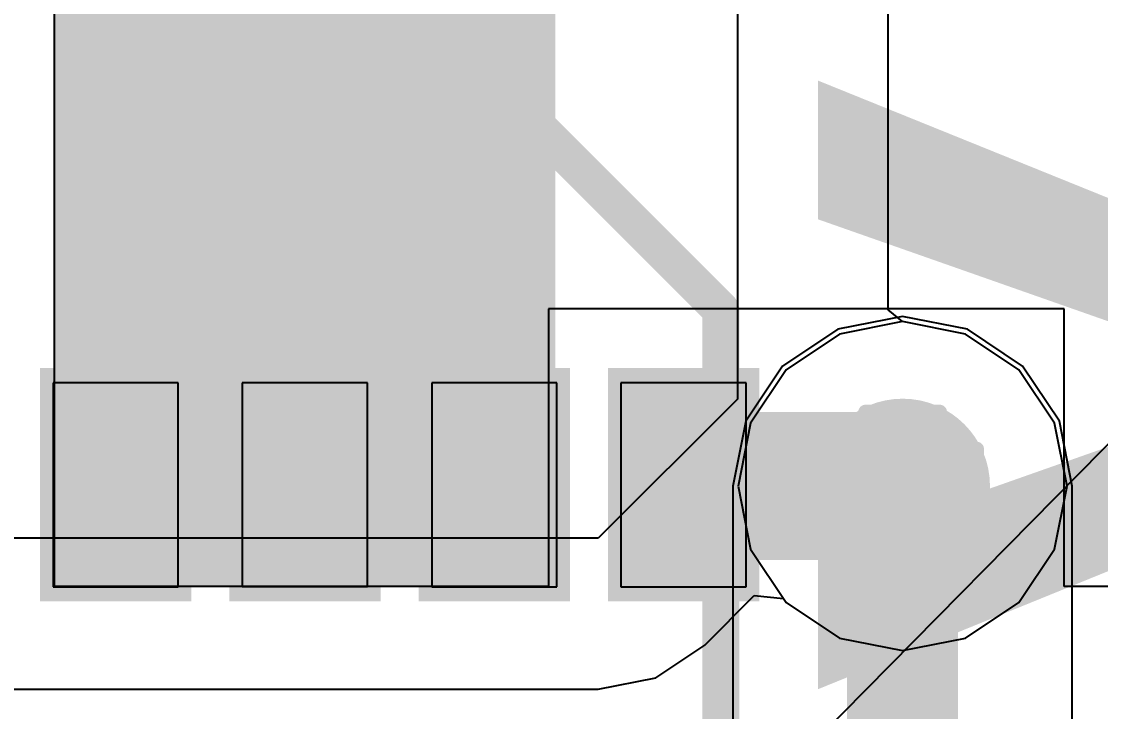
# Model space of a CAD drawing. Header units: inches. Extents: x 0 to 198, y 0 to 199.
# Drawn here: x 6.0616 to 6.2075, y 3.9561 to 4.0493 of the extents above; entities that cross this region are included whole.
import ezdxf

# ---------------------------------------------------------------- set-up
doc = ezdxf.new("R2010")
doc.units = ezdxf.units.IN
doc.header["$MEASUREMENT"] = 0
for name, color, linetype in [('Bottom Layer', 5, 'Continuous'), ('Bottom Overlay', 54, 'Continuous'), ('Bottom Paste', 16, 'Continuous'), ('Bottom Solder', 6, 'Continuous'), ('Drill Drawing', 1, 'Continuous'), ('Layer 1', 16, 'Continuous'), ('Layer 2', 76, 'Continuous'), ('Top Layer', 1, 'Continuous'), ('Top Overlay', 2, 'Continuous'), ('Via Holes', 16, 'Continuous')]:
    doc.layers.add(name, color=color, linetype=linetype)
doc.styles.add('Arial Black_Bold', font='', dxfattribs={"height": 0.2})
doc.styles.get('Arial Black_Bold').set_extended_font_data('Arial Black', bold=True)

# ---------------------------------------------------------------- blocks, each defined once
blk = doc.blocks.new('P____DI_3333_8_B_198')
at = {"layer": 'Bottom Layer'}
for points in [[(-0.0519693, 0.0301175), (-0.0519693, 0.0466525), (-0.0244103, 0.0466525), (-0.0244103, 0.0301175)], [(-0.0519693, 0.004527499999999997), (-0.0519693, 0.0210625), (-0.0244103, 0.0210625), (-0.0244103, 0.004527500000000003)], [(-0.0519693, -0.0210625), (-0.0519693, -0.004527500000000003), (-0.0244103, -0.004527499999999997), (-0.0244103, -0.0210625)], [(-0.0519693, -0.0466525), (-0.0519693, -0.0301175), (-0.0244103, -0.0301175), (-0.0244103, -0.0466525)]]:
    blk.add_hatch(color=5, dxfattribs=at).paths.add_polyline_path(points)
at = {"layer": 'Bottom Solder'}
for points in [[(-0.0539383, 0.0281485), (-0.0539383, 0.0486215), (-0.0224413, 0.0486215), (-0.0224413, 0.0281485)], [(-0.0539383, 0.002558499999999997), (-0.0539383, 0.0230315), (-0.0224413, 0.0230315), (-0.0224413, 0.002558500000000003)], [(-0.0539383, -0.0230315), (-0.0539383, -0.002558500000000003), (-0.0224413, -0.002558499999999997), (-0.0224413, -0.0230315)], [(-0.0539383, -0.0486215), (-0.0539383, -0.0281485), (-0.0224413, -0.0281485), (-0.0224413, -0.0486215)]]:
    blk.add_hatch(color=6, dxfattribs=at).paths.add_polyline_path(points)
at = {"layer": 'Bottom Overlay'}
for points in [[(0.0801102, 0.067995, 0.005, 0.005, 0), (-0.0379998, 0.067995, 0.005, 0.005, 0)], [(-0.0624558, -0.043479, 0.005, 0.005, 0), (-0.0624558, -0.033479, 0.005, 0.005, 0)], [(-0.0574558, -0.038479, 0.005, 0.005, 0), (-0.0624558, -0.033479, 0.005, 0.005, 0)], [(-0.0624558, -0.043479, 0.005, 0.005, 0), (-0.0574558, -0.038479, 0.005, 0.005, 0)]]:
    blk.add_lwpolyline(points, format="xyseb", dxfattribs=at)
for points in [[(-0.0392498, 0.067995, 0.0025, 0.0025, 1), (-0.0367498, 0.067995, 0.0025, 0.0025, 1)], [(-0.0637058, -0.033479, 0.0025, 0.0025, 1), (-0.0612058, -0.033479, 0.0025, 0.0025, 1)], [(-0.0637058, -0.033479, 0.0025, 0.0025, 1), (-0.0612058, -0.033479, 0.0025, 0.0025, 1)], [(-0.0587058, -0.038479, 0.0025, 0.0025, 1), (-0.0562058, -0.038479, 0.0025, 0.0025, 1)], [(-0.0587058, -0.038479, 0.0025, 0.0025, 1), (-0.0562058, -0.038479, 0.0025, 0.0025, 1)], [(-0.0637058, -0.043479, 0.0025, 0.0025, 1), (-0.0612058, -0.043479, 0.0025, 0.0025, 1)], [(-0.0637058, -0.043479, 0.0025, 0.0025, 1), (-0.0612058, -0.043479, 0.0025, 0.0025, 1)]]:
    blk.add_lwpolyline(points, format="xyseb", close=True, dxfattribs=at)
at = {"layer": 'Bottom Paste'}
for p, q in [((-0.024409, 0.046851), (-0.05197, 0.046851)), ((-0.05197, 0.046851), (-0.05197, 0.029922)), ((-0.024409, 0.029922), (-0.024409, 0.046851)), ((-0.05197, 0.029922), (-0.024409, 0.029922)), ((-0.024409, 0.029922), (-0.024409, 0.029922)), ((-0.024409, 0.0212631), (-0.051969, 0.021263)), ((-0.051969, 0.021263), (-0.051969, 0.004334)), ((-0.024409, 0.004334), (-0.024409, 0.0212631)), ((-0.051969, 0.004334), (-0.024409, 0.004334)), ((-0.024409, 0.004334), (-0.024409, 0.004334)), ((-0.02441, -0.0043311), (-0.051969, -0.004331)), ((-0.051969, -0.004331), (-0.051969, -0.02126)), ((-0.02441, -0.0212599), (-0.02441, -0.0043311)), ((-0.051969, -0.02126), (-0.02441, -0.0212599)), ((-0.02441, -0.0212599), (-0.02441, -0.0212599)), ((-0.024409, -0.029921), (-0.051969, -0.029921)), ((-0.051969, -0.029921), (-0.051969, -0.04685)), ((-0.024409, -0.04685), (-0.024409, -0.029921)), ((-0.051969, -0.04685), (-0.024409, -0.04685)), ((-0.024409, -0.04685), (-0.024409, -0.04685))]:
    blk.add_line(p, q, dxfattribs=at)
at = {"layer": 'Bottom Solder'}
blk.add_line((0.004004, 0.048751), (-194.8168444, 192.1261958), dxfattribs=at)
blk = doc.blocks.new('RVT1H470M0607_374')
at = {"layer": 'Top Overlay'}
for points in [[(-0.1312368, 0.0719994, 0.005, 0.005, 0), (-0.0722368, 0.1309994, 0.005, 0.005, 0)], [(0.1307632, 0.1309994, 0.005, 0.005, 0), (-0.0722368, 0.1309994, 0.005, 0.005, 0)]]:
    blk.add_lwpolyline(points, format="xyseb", dxfattribs=at)
blk.add_lwpolyline([(-0.0734868, 0.1309994, 0.0025, 0.0025, 1), (-0.0709868, 0.1309994, 0.0025, 0.0025, 1)], format="xyseb", close=True, dxfattribs=at)
blk.add_lwpolyline([(-0.0734868, 0.1309994, 0.0025, 0.0025, 1), (-0.0709868, 0.1309994, 0.0025, 0.0025, 1)], format="xyseb", close=True, dxfattribs=at)

msp = doc.modelspace()

# ---------------------------------------------------------------- hatches: boundary and pattern name
at = {"layer": 'Bottom Layer'}
msp.add_hatch(color=5, dxfattribs=at).paths.add_polyline_path([(6.0660741, 3.9729384), (6.1337891, 3.9729384), (6.1337891, 4.1078926), (6.0660741, 4.1078926)])
h = msp.add_hatch(color=5, dxfattribs=at)
edge = h.paths.add_edge_path()
edge.add_arc((6.1807216, 3.9865279), 0.011811, 0, 360)
at = {"layer": 'Layer 1'}
h = msp.add_hatch(color=16, dxfattribs=at)
edge = h.paths.add_edge_path()
edge.add_arc((6.1807216, 3.9865279), 0.011811, 0, 360)
at = {"layer": 'Layer 2'}
h = msp.add_hatch(color=76, dxfattribs=at)
edge = h.paths.add_edge_path()
edge.add_arc((6.1807216, 3.9865279), 0.011811, 0, 360)
at = {"layer": 'Top Layer'}
h = msp.add_hatch(color=1, dxfattribs=at)
edge = h.paths.add_edge_path()
edge.add_arc((6.1807216, 3.9865279), 0.011811, 0, 360)
at = {"layer": 'Via Holes'}
h = msp.add_hatch(color=7, dxfattribs=at)
edge = h.paths.add_edge_path()
edge.add_arc((6.1807216, 3.9865279), 0.0059055, 0, 360)

# ---------------------------------------------------------------- linework, layer by layer
at = {"layer": 'Bottom Layer'}
for p, q in [((6.0660741, 3.9729384), (6.0660741, 4.2819259)), ((6.2025395, 4.0104974), (6.1328441, 4.0104974)), ((6.1328441, 4.0104974), (6.1328441, 3.9729384)), ((6.2025395, 3.9729384), (6.2025395, 4.0104974)), ((6.1328441, 3.9729384), (6.0660741, 3.9729384)), ((6.2689784, 3.9729384), (6.2025395, 3.9729384))]:
    msp.add_line(p, q, dxfattribs=at)
for points in [[(6.1540264, 3.9865263, 0.02, 0.02, 0), (6.18072, 3.9865263, 0.02, 0.02, 0)], [(6.18072, 3.9865263, 0.01, 0.01, 0), (6.1807216, 3.9865279, 0.01, 0.01, 0)]]:
    msp.add_lwpolyline(points, format="xyseb", dxfattribs=at)
for points in [[(6.1490264, 3.9865263, 0.01, 0.01, 1), (6.1590264, 3.9865263, 0.01, 0.01, 1)], [(6.17572, 3.9865263, 0.01, 0.01, 1), (6.18572, 3.9865263, 0.01, 0.01, 1)], [(6.17822, 3.9865263, 0.005, 0.005, 1), (6.18322, 3.9865263, 0.005, 0.005, 1)], [(6.1782216, 3.9865279, 0.005, 0.005, 1), (6.1832216, 3.9865279, 0.005, 0.005, 1)]]:
    msp.add_lwpolyline(points, format="xyseb", close=True, dxfattribs=at)
at = {"layer": 'Drill Drawing'}
for points in [[(6.1757216, 3.9915279, 0.002, 0.002, 0), (6.1757216, 3.9965279, 0.002, 0.002, 0)], [(6.1757216, 3.9965279, 0.002, 0.002, 0), (6.1857216, 3.9965279, 0.002, 0.002, 0)], [(6.1857216, 3.9915279, 0.002, 0.002, 0), (6.1857216, 3.9965279, 0.002, 0.002, 0)], [(6.1777216, 3.9895279, 0.002, 0.002, 0), (6.1777216, 3.9925279, 0.002, 0.002, 0)], [(6.1777216, 3.9925279, 0.002, 0.002, 0), (6.1837216, 3.9925279, 0.002, 0.002, 0)], [(6.1837216, 3.9895279, 0.002, 0.002, 0), (6.1837216, 3.9925279, 0.002, 0.002, 0)], [(6.1707216, 3.9815279, 0.002, 0.002, 0), (6.1707216, 3.9915279, 0.002, 0.002, 0)], [(6.1707216, 3.9915279, 0.002, 0.002, 0), (6.1757216, 3.9915279, 0.002, 0.002, 0)], [(6.1857216, 3.9915279, 0.002, 0.002, 0), (6.1907216, 3.9915279, 0.002, 0.002, 0)], [(6.1907216, 3.9815279, 0.002, 0.002, 0), (6.1907216, 3.9915279, 0.002, 0.002, 0)], [(6.1747216, 3.9835279, 0.002, 0.002, 0), (6.1747216, 3.9895279, 0.002, 0.002, 0)], [(6.1747216, 3.9895279, 0.002, 0.002, 0), (6.1777216, 3.9895279, 0.002, 0.002, 0)], [(6.1837216, 3.9895279, 0.002, 0.002, 0), (6.1867216, 3.9895279, 0.002, 0.002, 0)], [(6.1867216, 3.9835279, 0.002, 0.002, 0), (6.1867216, 3.9895279, 0.002, 0.002, 0)], [(6.1747216, 3.9835279, 0.002, 0.002, 0), (6.1777216, 3.9835279, 0.002, 0.002, 0)], [(6.1777216, 3.9805279, 0.002, 0.002, 0), (6.1777216, 3.9835279, 0.002, 0.002, 0)], [(6.1837216, 3.9835279, 0.002, 0.002, 0), (6.1867216, 3.9835279, 0.002, 0.002, 0)], [(6.1837216, 3.9805279, 0.002, 0.002, 0), (6.1837216, 3.9835279, 0.002, 0.002, 0)], [(6.1707216, 3.9815279, 0.002, 0.002, 0), (6.1757216, 3.9815279, 0.002, 0.002, 0)], [(6.1757216, 3.9765279, 0.002, 0.002, 0), (6.1757216, 3.9815279, 0.002, 0.002, 0)], [(6.1777216, 3.9805279, 0.002, 0.002, 0), (6.1837216, 3.9805279, 0.002, 0.002, 0)], [(6.1857216, 3.9815279, 0.002, 0.002, 0), (6.1907216, 3.9815279, 0.002, 0.002, 0)], [(6.1857216, 3.9765279, 0.002, 0.002, 0), (6.1857216, 3.9815279, 0.002, 0.002, 0)], [(6.1757216, 3.9765279, 0.002, 0.002, 0), (6.1857216, 3.9765279, 0.002, 0.002, 0)]]:
    msp.add_lwpolyline(points, format="xyseb", dxfattribs=at)
for points in [[(6.1752216, 3.9965279, 0.001, 0.001, 1), (6.1762216, 3.9965279, 0.001, 0.001, 1)], [(6.1752216, 3.9965279, 0.001, 0.001, 1), (6.1762216, 3.9965279, 0.001, 0.001, 1)], [(6.1852216, 3.9965279, 0.001, 0.001, 1), (6.1862216, 3.9965279, 0.001, 0.001, 1)], [(6.1852216, 3.9965279, 0.001, 0.001, 1), (6.1862216, 3.9965279, 0.001, 0.001, 1)], [(6.1772216, 3.9925279, 0.001, 0.001, 1), (6.1782216, 3.9925279, 0.001, 0.001, 1)], [(6.1772216, 3.9925279, 0.001, 0.001, 1), (6.1782216, 3.9925279, 0.001, 0.001, 1)], [(6.1832216, 3.9925279, 0.001, 0.001, 1), (6.1842216, 3.9925279, 0.001, 0.001, 1)], [(6.1832216, 3.9925279, 0.001, 0.001, 1), (6.1842216, 3.9925279, 0.001, 0.001, 1)], [(6.1702216, 3.9915279, 0.001, 0.001, 1), (6.1712216, 3.9915279, 0.001, 0.001, 1)], [(6.1702216, 3.9915279, 0.001, 0.001, 1), (6.1712216, 3.9915279, 0.001, 0.001, 1)], [(6.1752216, 3.9915279, 0.001, 0.001, 1), (6.1762216, 3.9915279, 0.001, 0.001, 1)], [(6.1752216, 3.9915279, 0.001, 0.001, 1), (6.1762216, 3.9915279, 0.001, 0.001, 1)], [(6.1852216, 3.9915279, 0.001, 0.001, 1), (6.1862216, 3.9915279, 0.001, 0.001, 1)], [(6.1852216, 3.9915279, 0.001, 0.001, 1), (6.1862216, 3.9915279, 0.001, 0.001, 1)], [(6.1902216, 3.9915279, 0.001, 0.001, 1), (6.1912216, 3.9915279, 0.001, 0.001, 1)], [(6.1902216, 3.9915279, 0.001, 0.001, 1), (6.1912216, 3.9915279, 0.001, 0.001, 1)], [(6.1742216, 3.9895279, 0.001, 0.001, 1), (6.1752216, 3.9895279, 0.001, 0.001, 1)], [(6.1742216, 3.9895279, 0.001, 0.001, 1), (6.1752216, 3.9895279, 0.001, 0.001, 1)], [(6.1772216, 3.9895279, 0.001, 0.001, 1), (6.1782216, 3.9895279, 0.001, 0.001, 1)], [(6.1772216, 3.9895279, 0.001, 0.001, 1), (6.1782216, 3.9895279, 0.001, 0.001, 1)], [(6.1832216, 3.9895279, 0.001, 0.001, 1), (6.1842216, 3.9895279, 0.001, 0.001, 1)], [(6.1832216, 3.9895279, 0.001, 0.001, 1), (6.1842216, 3.9895279, 0.001, 0.001, 1)], [(6.1862216, 3.9895279, 0.001, 0.001, 1), (6.1872216, 3.9895279, 0.001, 0.001, 1)], [(6.1862216, 3.9895279, 0.001, 0.001, 1), (6.1872216, 3.9895279, 0.001, 0.001, 1)], [(6.1742216, 3.9835279, 0.001, 0.001, 1), (6.1752216, 3.9835279, 0.001, 0.001, 1)], [(6.1742216, 3.9835279, 0.001, 0.001, 1), (6.1752216, 3.9835279, 0.001, 0.001, 1)], [(6.1772216, 3.9835279, 0.001, 0.001, 1), (6.1782216, 3.9835279, 0.001, 0.001, 1)], [(6.1772216, 3.9835279, 0.001, 0.001, 1), (6.1782216, 3.9835279, 0.001, 0.001, 1)], [(6.1832216, 3.9835279, 0.001, 0.001, 1), (6.1842216, 3.9835279, 0.001, 0.001, 1)], [(6.1832216, 3.9835279, 0.001, 0.001, 1), (6.1842216, 3.9835279, 0.001, 0.001, 1)], [(6.1862216, 3.9835279, 0.001, 0.001, 1), (6.1872216, 3.9835279, 0.001, 0.001, 1)], [(6.1862216, 3.9835279, 0.001, 0.001, 1), (6.1872216, 3.9835279, 0.001, 0.001, 1)], [(6.1702216, 3.9815279, 0.001, 0.001, 1), (6.1712216, 3.9815279, 0.001, 0.001, 1)], [(6.1702216, 3.9815279, 0.001, 0.001, 1), (6.1712216, 3.9815279, 0.001, 0.001, 1)], [(6.1752216, 3.9815279, 0.001, 0.001, 1), (6.1762216, 3.9815279, 0.001, 0.001, 1)], [(6.1752216, 3.9815279, 0.001, 0.001, 1), (6.1762216, 3.9815279, 0.001, 0.001, 1)], [(6.1772216, 3.9805279, 0.001, 0.001, 1), (6.1782216, 3.9805279, 0.001, 0.001, 1)], [(6.1772216, 3.9805279, 0.001, 0.001, 1), (6.1782216, 3.9805279, 0.001, 0.001, 1)], [(6.1832216, 3.9805279, 0.001, 0.001, 1), (6.1842216, 3.9805279, 0.001, 0.001, 1)], [(6.1832216, 3.9805279, 0.001, 0.001, 1), (6.1842216, 3.9805279, 0.001, 0.001, 1)], [(6.1852216, 3.9815279, 0.001, 0.001, 1), (6.1862216, 3.9815279, 0.001, 0.001, 1)], [(6.1852216, 3.9815279, 0.001, 0.001, 1), (6.1862216, 3.9815279, 0.001, 0.001, 1)], [(6.1902216, 3.9815279, 0.001, 0.001, 1), (6.1912216, 3.9815279, 0.001, 0.001, 1)], [(6.1902216, 3.9815279, 0.001, 0.001, 1), (6.1912216, 3.9815279, 0.001, 0.001, 1)], [(6.1752216, 3.9765279, 0.001, 0.001, 1), (6.1762216, 3.9765279, 0.001, 0.001, 1)], [(6.1752216, 3.9765279, 0.001, 0.001, 1), (6.1762216, 3.9765279, 0.001, 0.001, 1)], [(6.1852216, 3.9765279, 0.001, 0.001, 1), (6.1862216, 3.9765279, 0.001, 0.001, 1)], [(6.1852216, 3.9765279, 0.001, 0.001, 1), (6.1862216, 3.9765279, 0.001, 0.001, 1)]]:
    msp.add_lwpolyline(points, format="xyseb", close=True, dxfattribs=at)
at = {"layer": 'Layer 1'}
for p, q in [((6.1807216, 4.0087662), (6.1722114, 4.0070734)), ((6.1892318, 4.0070734), (6.1807216, 4.0087662)), ((6.1722114, 4.0070734), (6.1649967, 4.0022528)), ((6.1964465, 4.0022528), (6.1892318, 4.0070734)), ((6.1649967, 4.0022528), (6.1601761, 3.9950381)), ((6.2012671, 3.9950381), (6.1964465, 4.0022528)), ((6.1601761, 3.9950381), (6.1584833, 3.9865279)), ((6.2029599, 3.9865279), (6.2012671, 3.9950381)), ((6.1584833, 3.9865279), (6.1601761, 3.9780177)), ((6.2012671, 3.9780177), (6.2029599, 3.9865279)), ((6.1601761, 3.9780177), (6.1649967, 3.970803)), ((6.1964465, 3.970803), (6.2012671, 3.9780177)), ((6.1649967, 3.970803), (6.1722114, 3.9659824)), ((6.1892318, 3.9659824), (6.1964465, 3.970803)), ((6.1722114, 3.9659824), (6.1807216, 3.9642896)), ((6.1807216, 3.9642896), (6.1892318, 3.9659824))]:
    msp.add_line(p, q, dxfattribs=at)
at = {"layer": 'Layer 2'}
for p, q in [((6.1807216, 4.0094687), (6.1719425, 4.0077224)), ((6.1895007, 4.0077224), (6.1807216, 4.0094687)), ((6.1719425, 4.0077224), (6.1645, 4.0027495)), ((6.1969432, 4.0027495), (6.1895007, 4.0077224)), ((6.1645, 4.0027495), (6.1595271, 3.995307)), ((6.2019161, 3.995307), (6.1969432, 4.0027495)), ((6.1595271, 3.995307), (6.1577808, 3.9865279)), ((6.2036624, 3.9865279), (6.2019161, 3.995307)), ((6.1577808, 3.9865279), (6.1577808, 3.9525195)), ((6.2036624, 3.9430171), (6.2036624, 3.9865279))]:
    msp.add_line(p, q, dxfattribs=at)
msp.add_lwpolyline([(6.1807216, 3.9430171, 0.015, 0.015, 0), (6.1807216, 3.9865279, 0.015, 0.015, 0)], format="xyseb", dxfattribs=at)
msp.add_lwpolyline([(6.1769716, 3.9865279, 0.0075, 0.0075, 1), (6.1844716, 3.9865279, 0.0075, 0.0075, 1)], format="xyseb", close=True, dxfattribs=at)
at = {"layer": 'Top Layer'}
for p, q in [((6.1583815, 4.3426578), (6.1583816, 3.9982879)), ((6.1787734, 4.0103651), (6.1787733, 4.3426578)), ((6.1807217, 4.0087662), (6.1787734, 4.0103651)), ((6.1892318, 4.0070734), (6.1807217, 4.0087662)), ((6.1964465, 4.0022528), (6.1892318, 4.0070734)), ((6.2012671, 3.9950381), (6.1964465, 4.0022528)), ((6.1583816, 3.9982879), (6.1395638, 3.9794701)), ((6.2029599, 3.9865279), (6.2012671, 3.9950381)), ((6.2012671, 3.9780177), (6.2029599, 3.9865279)), ((6.1395638, 3.9794701), (5.859604, 3.9794702)), ((6.1964465, 3.970803), (6.2012671, 3.9780177)), ((6.153983, 3.9650509), (6.1606599, 3.9717278)), ((6.1606599, 3.9717278), (6.1646407, 3.9713357)), ((6.1646407, 3.9713357), (6.1649967, 3.970803)), ((6.1649967, 3.970803), (6.1722114, 3.9659824)), ((6.1892318, 3.9659824), (6.1964465, 3.970803)), ((6.1722114, 3.9659824), (6.1807216, 3.9642896)), ((6.1807216, 3.9642896), (6.1892318, 3.9659824)), ((6.1473674, 3.9606305), (6.153983, 3.9650509)), ((6.1395638, 3.9590783), (6.1473674, 3.9606305)), ((5.8596039, 3.9590784), (6.1395638, 3.9590783))]:
    msp.add_line(p, q, dxfattribs=at)

# ---------------------------------------------------------------- block references
at = {"rotation": 270}
for name, p in [('P____DI_3333_8_B_198', (6.1127266, 3.9485281)), ('RVT1H470M0607_374', (6.0251282, 3.9381311))]:
    msp.add_blockref(name, p, dxfattribs=at)

# ---------------------------------------------------------------- texts
at = {"layer": 'Top Overlay', "style": 'Arial Black_Bold'}
msp.add_text('24V-ADP', height=0.0787402, rotation=90, dxfattribs=at).set_placement((6.2480292, 3.818185))

doc.saveas('drawing.dxf')
